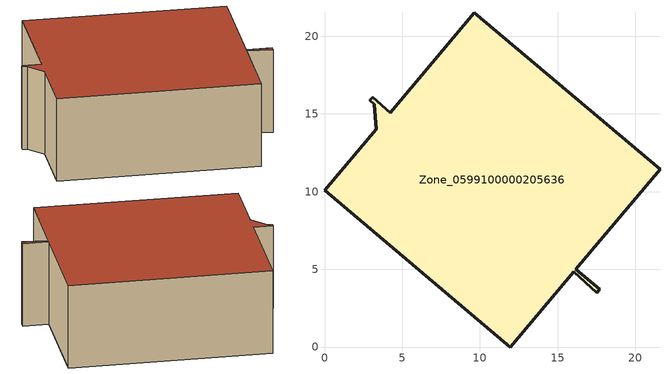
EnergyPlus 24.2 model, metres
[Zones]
Zone_0599100000205636
 floor ground (C_G): 16.04,4.86 11.96,0 0,10.09 3.33,14.03 3.2,15.64 2.92,15.88 3.09,16.07 4.24,15.08 9.63,21.5 21.59,11.43 16.18,5.02 17.71,3.72 17.51,3.48 z0
 wall outside (C_F): 11.96,0 16.04,4.86 17.51,3.48 17.71,3.72 16.18,5.02 21.59,11.43 9.63,21.5 4.24,15.08 3.09,16.07 2.92,15.88 3.2,15.64 3.33,14.03 0,10.09 11.96,0 z0:6.77
 roof outside (C_R): 3.2,15.64 3.33,14.03 0,10.09 11.96,0 16.04,4.86 17.51,3.48 17.71,3.72 16.18,5.02 21.59,11.43 9.63,21.5 4.24,15.08 3.09,16.07 2.92,15.88 z6.77
[BUILDING]
Pand.0599100000205636: North Axis=0; Terrain=City; Loads Convergence Tolerance Value=0.04; Temperature Convergence Tolerance Value=0.4; Solar Distribution=FullExterior; Maximum Number of Warmup Days=25; Minimum Number of Warmup Days=1
[Site:Location]
Rotterdam.The.Hague.AP_ZH_NLD Design_Conditions: Latitude=51.96; Longitude=4.45; Time Zone=1; Elevation=-4.5
[SITE:GROUNDTEMPERATURE:BUILDINGSURFACE]
18, 18, 18, 18, 18, 18, 18, 18, 18, 18, 18, 18
[MATERIAL] Thermal Absorptance=0.9; Solar Absorptance=0.7; Visible Absorptance=0.7
Name | Roughness | Thickness | Conductivity | Density | Specific Heat
G.D.1975-1991 | MediumSmooth | 0.15 | 0.288461 | 540 | 1210
F.D.1975-1991 | Rough | 0.3 | 0.230769 | 1920 | 840
R.D.1975-1991 | MediumRough | 0.2 | 0.153846 | 1500 | 1000
[CONSTRUCTION]
C_G: G.D.1975-1991
C_F: F.D.1975-1991
C_R: R.D.1975-1991
[ZONE]
Zone_0599100000205636: Type=1; Multiplier=1; Ceiling Height=Autocalculate; Volume=Autocalculate; Floor Area=autocalculate; Part of Total Floor Area=Yes
[ZONEINFILTRATION:DESIGNFLOWRATE]
Infil_Zone_0599100000205636: Zone or ZoneList or Space or SpaceList=Zone_0599100000205636; Schedule=AlwaysOn; Design Flow Rate Calculation Method=Flow/Area; Flow Rate per Floor Area=0.0042; Constant Term Coefficient=1; Temperature Term Coefficient=0; Velocity Term Coefficient=0; Velocity Squared Term Coefficient=0
[HVACTEMPLATE:ZONE:IDEALLOADSAIRSYSTEM]
Zone_0599100000205636: Maximum Heating Supply Air Temperature=50; Minimum Cooling Supply Air Temperature=13; Maximum Heating Supply Air Humidity Ratio=0.0156; Minimum Cooling Supply Air Humidity Ratio=0.0077; Heating Limit=NoLimit; Cooling Limit=NoLimit; Dehumidification Control Type=ConstantSensibleHeatRatio; Cooling Sensible Heat Ratio=0.7; Dehumidification Setpoint=60; Humidification Control Type=None; Humidification Setpoint=30; Outdoor Air Method=None; Outdoor Air Flow Rate per Person=0.00944; Outdoor Air Flow Rate per Zone Floor Area=0; Outdoor Air Flow Rate per Zone=0; Demand Controlled Ventilation Type=None; Outdoor Air Economizer Type=NoEconomizer; Heat Recovery Type=None; Sensible Heat Recovery Effectiveness=0.7; Latent Heat Recovery Effectiveness=0.65
[ZONECONTROL:THERMOSTAT]
ThermostatControl_Zone_0599100000205636: Zone or ZoneList=Zone_0599100000205636; Control Type Schedule=DualSetpointControlType; Control 1=Thermostat_Zone_0599100000205636; Temperature Difference Between Cutout And Setpoint=0
[THERMOSTATSETPOINT:DUALSETPOINT]
Thermostat_Zone_0599100000205636: Heating Setpoint Temperature Schedule=HeatingSetpoint_Zone_0599100000205636; Cooling Setpoint Temperature Schedule=CoolingSetpoint_Zone_0599100000205636
[SCHEDULE:COMPACT]
HeatingSetpoint_Zone_0599100000205636: Through: 12/31, For: AllDays, Until: 24:00, 21
CoolingSetpoint_Zone_0599100000205636: Through: 12/31, For: AllDays, Until: 24:00, 24
DualSetpointControlType: Through: 12/31, For: AllDays, Until: 24:00, 4
AlwaysOn: Through: 12/31, For: AllDays, Until: 24:00, 1
